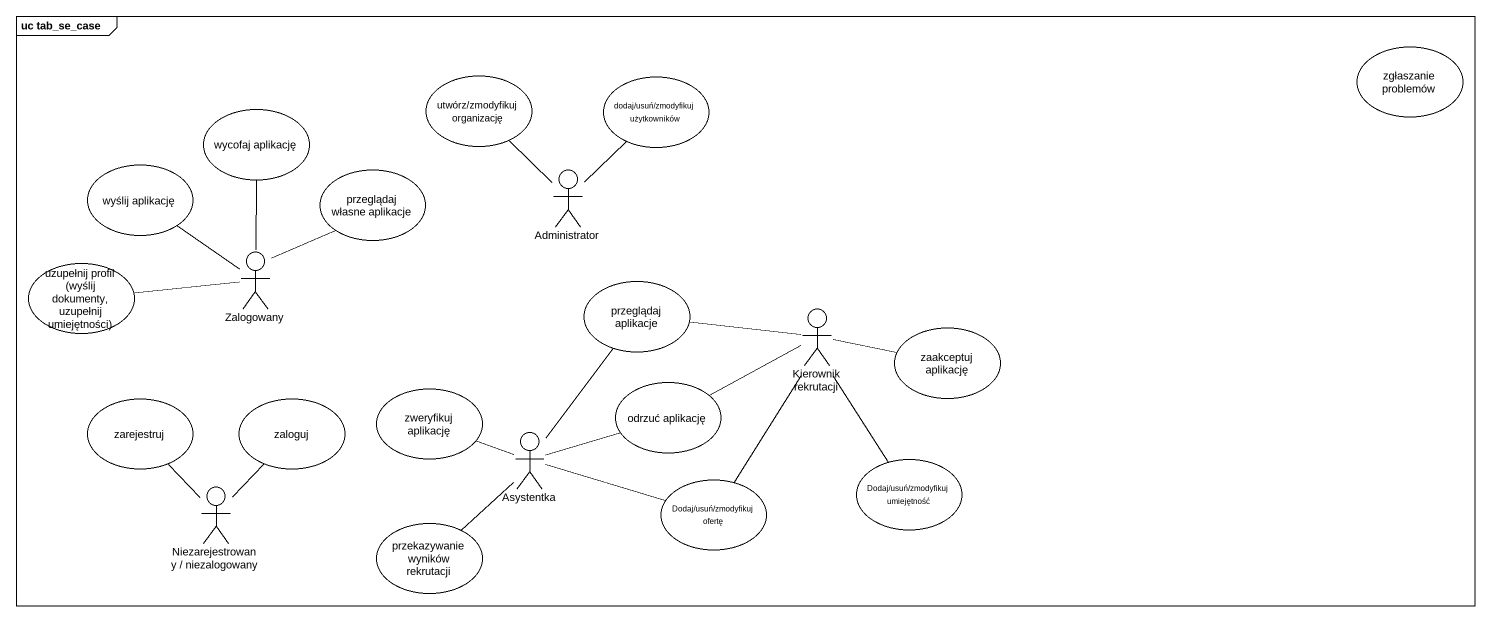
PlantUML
@startuml
mainframe uc tab_se_case
usecase "zgłaszanie problemów" as zgłaszanie_problemów
usecase "utwórz/zmodyfikuj organizację" as utwórz_zmodyfikuj
usecase "dodaj/usuń/zmodyfikuj użytkowników" as dodaj_usuń_zmodyfikuj
usecase "wycofaj aplikację" as wycofaj_aplikację
usecase "wyślij aplikację" as wyślij_aplikację
usecase "przeglądaj własne aplikacje" as przeglądaj_własne_aplikacje
actor Administrator
usecase "uzupełnij profil (wyślij dokumenty, uzupełnij umiejętności)" as uzupełnij_profil_wyślij
actor Zalogowany
usecase "przeglądaj aplikacje" as przeglądaj_aplikacje
actor "Kierownik rekrutacji" as Kierownik_rekrutacji
usecase "zaakceptuj aplikację" as zaakceptuj_aplikację
usecase zarejestruj
usecase zaloguj
usecase "zweryfikuj aplikację" as zweryfikuj_aplikację
usecase "odrzuć aplikację" as odrzuć_aplikację
actor Asystentka
actor "Niezarejestrowany / niezalogowany" as Niezarejestrowany
usecase "Dodaj/usuń/zmodyfikuj ofertę" as Dodaj_usuń_zmodyfikuj_ofertę
usecase "Dodaj/usuń/zmodyfikuj umiejętność" as Dodaj_usuń_zmodyfikuj
usecase "przekazywanie wyników rekrutacji" as przekazywanie_wyników
utwórz_zmodyfikuj -- Administrator
dodaj_usuń_zmodyfikuj -- Administrator
wycofaj_aplikację -- Zalogowany
wyślij_aplikację -- Zalogowany
przeglądaj_własne_aplikacje -- Zalogowany
uzupełnij_profil_wyślij -right- Zalogowany
przeglądaj_aplikacje -- Asystentka
Kierownik_rekrutacji -left- przeglądaj_aplikacje
Kierownik_rekrutacji -- Dodaj_usuń_zmodyfikuj_ofertę
Kierownik_rekrutacji -- Dodaj_usuń_zmodyfikuj
zaakceptuj_aplikację -left- Kierownik_rekrutacji
zarejestruj -- Niezarejestrowany
zaloguj -- Niezarejestrowany
zweryfikuj_aplikację -right- Asystentka
odrzuć_aplikację -right- Kierownik_rekrutacji
Asystentka -right- odrzuć_aplikację
Dodaj_usuń_zmodyfikuj_ofertę -left- Asystentka
przekazywanie_wyników -up- Asystentka
@enduml
